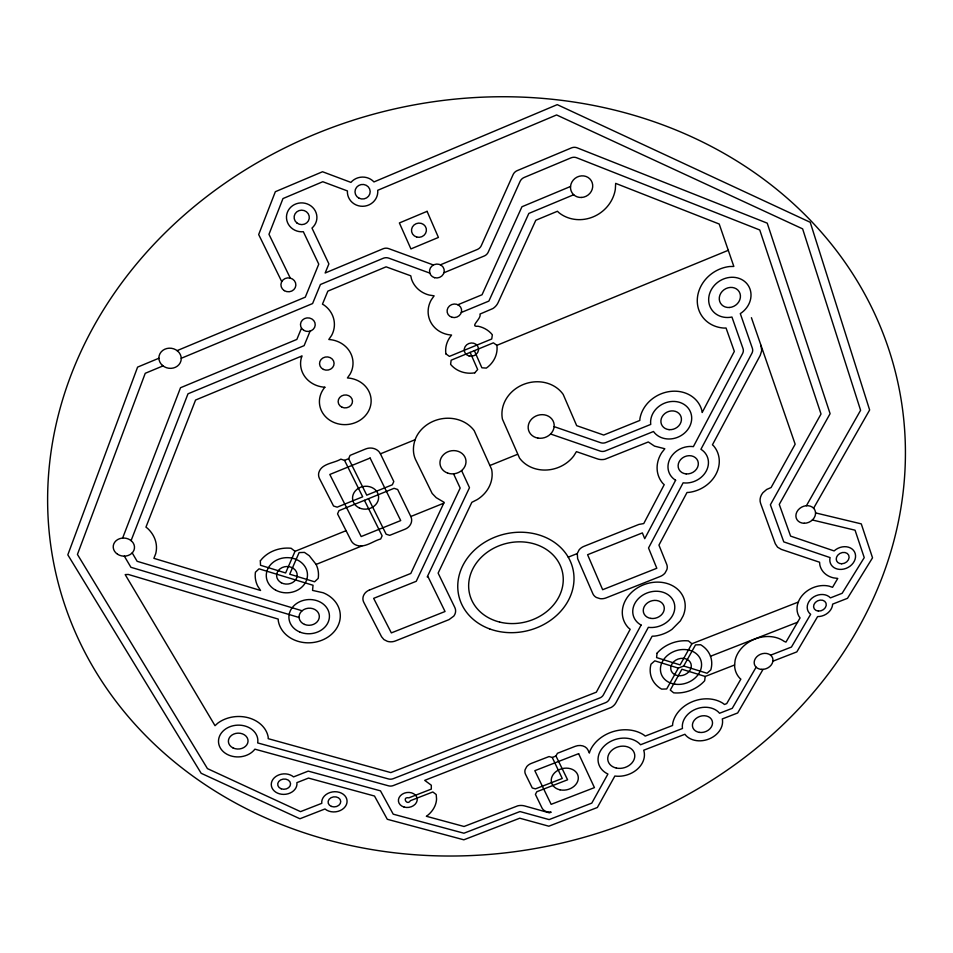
<?xml version="1.0" encoding="UTF-8"?>
<svg xmlns="http://www.w3.org/2000/svg" width="953" height="953" viewBox="0 0 953 953"><rect width="100%" height="100%" fill="white"/><g stroke="black" fill="none" stroke-linecap="round" stroke-linejoin="round"><path stroke-width="1.43" d="M751.417 317.683L795.159 444.217L771.096 487.543L766.688 489.461L762.888 492.737A13.02 10.876 -26.2 0 0 760.613 503.41L775.277 543.734L777.565 547.177L781.305 549.381L819.568 562.234L819.854 565.01A24.051 19.513 -26.5 0 0 833.47 577.863L837.758 578.435L832.553 587.298L829.003 586.119A23.658 19.048 -24.7 0 0 798.805 600.807L797.47 604.69A23.658 19.048 -24.7 0 0 798.697 615.888L800.067 617.925L785.951 642.119L784.081 641.321A29.698 23.789 -21.8 0 0 755.014 638.998A29.698 23.789 -21.8 0 0 735.085 660.441L734.596 665.277A29.698 23.789 -21.8 0 0 739.659 678.107L740.838 679.144L726.722 703.6L724.435 704.493L723.422 703.624A30.722 24.373 -18.9 0 0 693.069 701.408A30.722 24.373 -18.9 0 0 672.735 723.303L672.544 725.495L645.205 736.097L643.823 734.954A33.665 26.696 -16 0 0 589.931 751.155L589.359 753.084L587.977 750.035A10.054 8.017 -14.6 0 0 575.219 746.33L557.434 753.287L555.968 756.015L552.252 757.468L549.071 756.551L531.298 763.413A10.018 7.981 -13 0 0 526.723 766.653L525.127 769.655A10.018 7.981 -13 0 0 525.532 774.301L532.274 787.976L535.443 788.87L562.258 778.47L552.252 757.468M657.058 653.21L656.581 657.582L680.12 664.896L691.902 643.751L798.376 602.034M705.196 676.451L704.66 680.74A31.389 25.421 -19.2 0 1 673.676 692.831L670.269 690.067L681.907 669.232L705.196 676.451L734.62 664.98M445.897 353.873L449.423 356.386L491.748 338.982L492.332 334.777A25.874 23.611 -15.5 0 0 478.049 326.224C468.805 327.201 481.789 318.755 479.978 314.073L492.904 308.534A13.973 12.913 -18.4 0 0 498.121 302.589L535.8 220.262L557.445 211.256L558.934 212.71A34.892 32.509 -33.9 0 0 593.207 216.855A34.892 32.509 -33.9 0 0 615.34 189.23L615.662 183.369L719.205 224.026L733.834 266.435L729.414 266.542A33.677 29.698 -32.9 0 0 697.382 298.158A33.677 29.698 -32.9 0 0 723.982 328.07L726.043 328.011L734.334 351.407L702.182 412.506L701.968 410.862A32.295 28.078 -25.1 0 0 670.197 391.457A32.295 28.078 -25.1 0 0 639.94 418.593L639.808 420.452L603.702 435.044L576.684 425.669L563.187 394.411A33.403 29.734 -18.3 0 0 523.28 384.512A33.403 29.734 -18.3 0 0 502.422 419.129L519.54 458.095A33.081 29.162 -18.2 0 0 573.658 456.07L576.434 451.639L597.412 458.881A13.282 11.603 -21 0 0 604.893 459.275L648.29 441.966L654.52 446.123L664.825 448.744L661.799 452.58A31.818 27.268 -24.3 0 0 662.907 483.469L664.217 484.672L643.751 523.566L638.915 524.424L583.986 546.331A10.721 9.101 -17.7 0 0 579.055 549.952L577.28 553.55L577.649 558.684L592.814 593.624A10.614 8.899 -17.7 0 0 596.435 597.495L600.116 598.663A10.59 8.875 -17.7 0 0 606.156 597.865L660.167 576.494A10.662 8.934 -20.3 0 0 665.087 572.944L666.897 569.584A10.662 8.934 -20.3 0 0 666.707 564.343L658.94 545.116L687.018 492.475L688.995 492.391A31.806 27.256 -24.3 0 0 717.121 471.806A31.83 27.28 -24.3 0 0 713.749 446.028L712.451 444.801L760.256 355.314L761.733 350.549L760.947 345.308M369.442 590.026A10.805 9.173 -7.2 0 0 364.618 593.659L363.653 595.303A10.805 9.173 -7.2 0 0 363.784 602.308L381.581 636.783L383.916 639.57L387.371 641.333A10.638 8.922 -8.1 0 0 395.459 640.94L449.018 619.629L453.795 616.103A10.65 8.982 -10.5 0 0 454.867 607.597L438.13 573.11L471.842 502.326L477.215 499.598A32.902 28.935 -12.4 0 0 491.641 469.388L474.189 430.625A33.224 29.483 -11.9 0 0 443.419 418.51A33.224 29.483 -11.9 0 0 415.842 437.88C413.03 444.61 412.399 452.425 415.389 459.215L432.15 493.451L436.188 497.657L444.146 502.35L410.814 573.456L369.407 590.062M122.627 538.064L180.522 387.74L296.859 339.423L301.493 328.142M131.085 540.625L187.991 393.815L304.114 345.653L310.106 331.132M301.446 357.363L302.041 355.922L195.568 400.034L145.952 527.14L147.548 528.343A32.747 27.792 5 0 1 155.661 553.848L153.886 558.339L260.55 590.467L257.775 586.202A31.735 27.089 -2.9 0 1 255.428 572.217L259.013 568.822L313.037 585.273L312.548 590.407L323.162 592.754A31.175 26.279 -4.3 0 1 340.209 617.878A31.068 26.184 -4.3 0 1 333.681 632.184A31.175 26.279 -4.3 0 1 285.817 634.46A31.246 26.339 -4.3 0 1 278.276 620.772L278.205 619.093L128.333 574.456L125.177 574.599L215.021 725.686L217.772 723.172A30.329 24.48 -2.4 0 1 248.483 717.8A30.329 24.48 -2.4 0 1 268.21 737.145L268.186 738.67L390.801 772.597L596.34 692.176L630.171 629.302L628.349 627.741A32.009 26.481 -19.3 0 1 649.589 582.962A32.009 26.481 -19.3 0 1 683.122 615.9L680.371 620.891L672.008 629.337A32.092 26.553 -19.3 0 1 654.854 636.08L652.138 636.211L615.972 702.671A12.222 9.899 -16.1 0 1 611.254 707.412L424.704 780.352L431.304 785.212L431.316 789.096L408.897 797.828C401.582 796.386 406.943 806.321 410.433 800.675L432.829 791.967L436.2 794.516L436.557 798.995A28.935 22.943 -8.6 0 1 427.504 815.482L426.372 816.28L464.04 826.489L517.86 805.797A11.817 9.268 -12.2 0 1 524.638 805.94L549.393 812.849L551.215 812.159L547.07 811.837A9.911 7.791 -13.3 0 1 541.959 807.894L535.407 794.373L536.837 791.717L567.595 779.792L555.968 756.015M346.07 530.678L295.013 551.334L285.626 572.956L260.514 565.284L260.324 560.709M348.631 458.679L350.085 455.379L365.678 448.958A11.245 9.971 -6.9 0 1 374.279 448.649A11.281 10.006 -6.9 0 1 380.426 453.842L393.803 481.539L392.338 484.779L366.75 495.167L348.631 458.679L344.533 460.359L340.84 459.143C333.836 463.432 321.173 463.337 318.731 472.962A11.222 9.899 -4.4 0 0 319.541 478.656L333.538 506.007L337.183 507.163L362.688 496.811L344.533 460.359M678.322 668.113L666.683 688.971L661.62 689.126A31.389 25.421 -19.2 0 1 650.994 664.181L654.794 660.834L678.322 668.113L683.706 666.004L707.019 673.247L710.795 669.935A31.389 25.421 -19.2 0 0 700.622 644.74L695.523 644.883L683.706 666.004M806.405 505.721L860.595 410.302L802.629 228.863L556.6 114.956L377.733 190.29A15.212 14.605 -4.7 0 1 362.807 206.289A15.212 14.605 -4.7 0 1 347.404 190.922L322.793 181.725L282.97 198.569L268.972 234.307L290.272 278.085M813.612 508.223L869.636 409.981L810.229 222.287L557.255 104.639L373.969 181.928A15.212 14.605 -4.7 0 0 350.918 182.392L322.531 171.743L275.346 191.708L258.68 234.557L281.731 281.611M756.11 667.195L732.261 708.329L719.563 713.261A20.537 16.296 -18.9 0 0 695.726 709.175A20.537 16.296 -18.9 0 0 682.467 728.497L640.559 744.746A23.539 18.667 -16 0 0 605.024 745.282A23.539 18.667 -16 0 0 607.919 774.039L591.789 803.129L549.119 819.592L519.981 811.551L463.932 833.22L393.22 814.172L380.473 790.847L308.236 771.12L293.56 776.898A12.866 10.257 -4.4 0 0 272.927 779.399A12.866 10.257 -4.4 0 0 281.552 794.254A12.866 10.257 -4.4 0 0 296.895 782.639L308.498 778.089L374.493 796.029L387.287 819.282L463.837 839.807L519.754 818.21L548.821 826.203L597.352 807.501L614.864 776.04A23.539 18.667 -16 0 0 637.414 769.131A23.539 18.667 -16 0 0 643.716 750.225L684.897 734.275A20.537 16.296 -18.9 0 0 709.163 738.92A20.537 16.296 -18.9 0 0 722.303 718.931L737.658 712.975L763.043 669.375M474.785 372.826L477.667 369.514L470.127 352.396M158.901 358.233L137.589 367.119L67.818 554.837L201.166 773.288L299.921 818.758L324.985 808.966A12.711 10.078 -6.1 0 0 345.379 806.441A12.711 10.078 -6.1 0 0 337.064 791.848A12.711 10.078 -6.1 0 0 321.78 803.331L300.529 811.634L207.444 768.618L77.431 554.432L145.237 373.302L163.046 365.881M177.103 350.633L305.294 297.157L318.767 264.148L303.34 231.722A15.224 14.45 4.2 0 1 286.782 214.306A15.224 14.45 4.2 0 1 309.201 204.824A15.224 14.45 4.2 0 1 311.976 228.077L328.892 263.898L325.152 272.999L383.07 248.781A7.457 7.028 -8.5 0 1 388.776 248.65L433.424 264.994M570.525 186.478L521.946 206.753L482.039 294.751L457.893 304.746M181.249 358.292L312.596 303.554L320.422 284.506L383.166 258.311A7.433 6.993 -8.5 0 1 388.86 258.168L429.791 273.094M573.682 194.746L528.832 213.436L488.865 301.088L461.323 312.465M440.429 264.815L477.25 249.507A7.445 6.993 -20 0 0 481.313 245.6L513.071 174.661A7.588 7.183 -30.2 0 1 517.229 170.623L571.383 147.929A7.648 7.183 -36.7 0 1 577.125 147.822L767.236 223.157L830.099 413.685L779.268 504.411L790.597 536.11L834.125 550.929A13.342 10.828 -26.5 0 1 854.472 551.799A13.342 10.828 -26.5 0 1 844.024 569.012A13.342 10.828 -26.5 0 1 830.075 557.588L783.771 541.888L770.381 504.768L821.021 414.007L759.755 229.983L576.684 157.769A7.624 7.147 -35.6 0 0 570.966 157.876L524.198 177.461A7.576 7.147 -30.1 0 0 520.04 181.487L488.234 252.14A7.421 6.957 -20.4 0 1 484.184 256.023L443.967 272.737M474.356 350.656L481.873 367.798L486.34 368.096A25.874 23.611 -15.5 0 0 496.882 345.343L728.271 250.305M380.426 453.842L415.258 439.643M490.33 465.338L517.384 454.378M368.489 498.681L386.132 534.204L389.694 535.336L404.942 529.237A11.031 9.59 -8.7 0 0 409.826 525.544L410.838 523.828A11.031 9.59 -8.7 0 0 410.826 516.502L443.753 503.196M316.122 564.426L309.26 555.718L304.448 552.395L299.111 552.597L289.712 574.194L314.585 581.795L318.183 578.423A31.604 26.97 -2.9 0 0 316.11 564.426L361.89 545.962M568.25 557.148L577.28 553.55M710.497 656.26L797.566 622.226M770.596 655.176L791.455 647.039L810.646 614.316A13.128 10.566 -24.7 0 1 811.968 598.162A13.128 10.566 -24.7 0 1 830.42 597.888L842.154 593.29L864.24 557.624L855.055 530.19L812.373 519.981M772.919 661.191L796.827 651.888L817.603 616.591A13.128 10.566 -24.7 0 0 832.636 604.119L847.491 598.317L872.531 557.815L861.274 523.876L815.554 512.893M299.087 617.496L130.918 567.297L124.331 556.147M302.113 610.766L137.137 561.305L132.205 552.907M550.572 434.008L600.199 451.079A6.957 6.087 -21.1 0 0 605.429 450.888L653.496 431.506A21.026 18.274 -25.1 0 0 687.518 429.91A21.026 18.274 -25.1 0 0 676.547 401.654A21.026 18.274 -25.1 0 0 650.732 424.419L605.905 442.514A6.981 6.111 -21.4 0 1 600.652 442.704L554.146 426.634M496.882 345.343L493.404 342.83L451.138 360.198L450.602 364.356A25.874 23.611 -15.5 0 0 474.785 372.837M295.013 551.334L291.094 548.261A31.604 26.97 -2.9 0 0 260.443 560.733M691.902 643.751L688.435 640.904A31.389 25.421 -19.2 0 0 657.022 653.21M364.439 500.325L382.117 535.824L380.688 538.969C372.623 541.101 363.951 549.059 355.243 544.699A10.983 9.494 -6.5 0 1 351.121 540.613L337.553 513.87L338.958 510.665L394.054 488.317L397.663 489.497L410.826 516.502M453.568 473.832L460.168 488.067L416.247 581.294L373.647 598.353L391.338 632.899L445.039 611.504L427.957 576.601L427.242 576.887L469.484 487.698L461.597 470.579M324.866 387.228A26.219 23.908 -3 0 1 301.482 357.339M324.854 387.252A25.886 23.349 -4.9 0 0 333.61 422.31A25.886 23.349 -4.9 0 0 370.169 407.229A25.886 23.349 -4.9 0 0 347.416 377.948L350.144 374.041A26.219 23.908 -3 0 0 328.809 339.494L331.561 335.504A26.601 24.504 -0.6 0 0 324.175 305.174L322.459 304.174L327.856 291.13L386.084 266.84L410.779 275.81L411.458 278.955A26.66 24.945 -14.5 0 0 429.112 295.037L434.127 295.835L431.268 299.897A26.327 24.313 -15.1 0 0 451.567 335.051L449.423 338.017A25.874 23.611 -15.5 0 0 445.897 353.873M675.617 480.241L644.728 538.671L642.37 532.906L587.596 554.717L602.653 589.716L656.808 568.262L648.528 547.987L683.122 482.826A20.704 17.738 -24.3 0 0 706.28 471.02A20.704 17.738 -24.3 0 0 700.931 449.28L751.905 353.289A7.171 6.23 -30.8 0 0 752.382 348.321L740.302 313.62A21.919 19.322 -32.9 0 0 742.983 280.277A21.919 19.322 -32.9 0 0 709.509 293.965A21.919 19.322 -32.9 0 0 731.94 317.039L743.03 348.619A7.171 6.242 -30.5 0 1 742.566 353.587L693.379 446.635A20.704 17.738 -24.3 0 0 670.126 458.464A20.704 17.738 -24.3 0 0 675.617 480.241M641.107 625.061L603.356 694.916A6.421 5.218 -15.9 0 1 599.759 697.965L393.291 778.661A6.373 5.099 -8 0 1 388.443 778.935L257.679 742.923A19.691 15.891 -2.4 0 0 233.378 725.686A19.691 15.891 -2.4 0 0 222.287 750.642A19.691 15.891 -2.4 0 0 254.904 749.165L388.514 785.82A6.361 5.075 -8 0 0 393.351 785.546L605.5 702.695A6.409 5.194 -16.1 0 0 609.086 699.657L648.338 627.336A21.407 17.714 -19.3 0 0 674.605 604.833A21.407 17.714 -19.3 0 0 643.144 594.91A21.407 17.714 -19.3 0 0 641.107 625.061M427.087 211.34L399.378 222.954L410.922 248.924L438.416 237.44L427.087 211.34M370.121 458.048L329.809 474.475L361.175 536.551L400.713 520.576L370.121 458.048M578.626 753.668L534.824 770.679L551.144 804.344L594.434 787.619L578.626 753.668M499.586 622.047A47.71 40.419 -14 0 0 562.568 572.634A47.71 40.419 -14 0 0 485.685 553.419A47.71 40.419 -14 0 0 499.586 622.047M674.95 684.183A20.966 16.987 -19.2 0 0 701.051 660.87A20.966 16.987 -19.2 0 0 666.981 655.843A20.966 16.987 -19.2 0 0 674.95 684.183M275.62 590.121A20.609 17.583 -2.9 0 0 307.45 575.91A20.609 17.583 -2.9 0 0 277.561 559.673A20.609 17.583 -2.9 0 0 275.62 590.121M299.742 632.006A20.287 17.094 -4.3 0 0 329.428 615.543A20.287 17.094 -4.3 0 0 298.349 602.427A20.287 17.094 -4.3 0 0 299.742 632.006M489.687 628.92A58.621 49.663 -14 0 0 573.92 575.707A58.621 49.663 -14 0 0 484.041 542.698A58.621 49.663 -14 0 0 489.687 628.92M699.478 732.404A10.269 8.148 -18.9 0 0 712.284 721.111A10.269 8.148 -18.9 0 0 695.63 718.824A10.269 8.148 -18.9 0 0 699.478 732.404M560.042 789.834A13.687 10.828 -13.9 0 0 578.126 776.147A13.687 10.828 -13.9 0 0 556.159 771.477A13.687 10.828 -13.9 0 0 560.042 789.834M616.329 768.047A13.735 10.888 -16 0 0 634.638 754.252A13.735 10.888 -16 0 0 612.791 749.499A13.735 10.888 -16 0 0 616.329 768.047M678.012 675.653A10.483 8.494 -19.2 0 0 691.032 663.967A10.483 8.494 -19.2 0 0 673.985 661.501A10.483 8.494 -19.2 0 0 678.012 675.653M650.804 618.402A10.697 8.851 -19.3 0 0 664.003 606.311A10.697 8.851 -19.3 0 0 646.539 603.654A10.697 8.851 -19.3 0 0 650.804 618.402M359.364 507.949A13.056 11.436 -6.6 0 0 378.615 497.061A13.056 11.436 -6.6 0 0 358.769 488.127A13.056 11.436 -6.6 0 0 359.364 507.949M447.648 473.093A13.092 11.567 -12.2 0 0 465.946 460.478A13.092 11.567 -12.2 0 0 445.361 453.163A13.092 11.567 -12.2 0 0 447.648 473.093M537.861 438.082A13.163 11.662 -18.2 0 0 553.741 422.548A13.163 11.662 -18.2 0 0 531.929 418.772A13.163 11.662 -18.2 0 0 537.861 438.082M358.983 198.176A7.612 7.302 -4.7 0 0 370.193 191.47A7.612 7.302 -4.7 0 0 358.602 185.537A7.612 7.302 -4.7 0 0 358.983 198.176M296.907 222.966A7.612 7.231 4.2 0 0 309.225 218.571A7.612 7.231 4.2 0 0 298.968 210.625A7.612 7.231 4.2 0 0 296.907 222.966M331.441 806.429A6.349 5.039 -6.1 0 0 340.745 801.413A6.349 5.039 -6.1 0 0 331.036 797.709A6.349 5.039 -6.1 0 0 331.441 806.429M281.195 788.798A6.433 5.122 -4.4 0 0 290.546 783.711A6.433 5.122 -4.4 0 0 280.635 779.935A6.433 5.122 -4.4 0 0 281.195 788.798M162.463 365.44A11.198 10.066 8.7 0 0 180.963 360.853A11.198 10.066 8.7 0 0 166.799 348.524A11.198 10.066 8.7 0 0 162.463 365.44M281.29 582.76A10.304 8.791 -2.9 0 0 297.181 575.624A10.304 8.791 -2.9 0 0 282.219 567.535A10.304 8.791 -2.9 0 0 281.29 582.76M818.401 611.076A6.564 5.277 -24.7 0 0 826.037 603.189A6.564 5.277 -24.7 0 0 815.351 602.439A6.564 5.277 -24.7 0 0 818.401 611.076M841.666 563.771A6.671 5.408 -26.5 0 0 848.706 555.206A6.671 5.408 -26.5 0 0 837.687 555.277A6.671 5.408 -26.5 0 0 841.666 563.771M669.101 429.648A10.507 9.137 -25.1 0 0 680.918 416.39A10.507 9.137 -25.1 0 0 663.479 414.841A10.507 9.137 -25.1 0 0 669.101 429.648M581.664 197.462A11.353 10.578 -33.9 0 0 591.205 180.593A11.353 10.578 -33.9 0 0 571.955 181.928A11.353 10.578 -33.9 0 0 581.664 197.462M686.148 473.903A10.352 8.875 -24.2 0 0 697.834 460.966A10.352 8.875 -24.2 0 0 680.692 459.525A10.352 8.875 -24.2 0 0 686.148 473.903M761.447 669.387A9.661 7.743 -21.8 0 0 772.585 657.892A9.661 7.743 -21.8 0 0 756.694 656.855A9.661 7.743 -21.8 0 0 761.447 669.387M804.261 523.268A10.161 8.398 -26.7 0 0 814.886 510.069A10.161 8.398 -26.7 0 0 798.042 510.105A10.161 8.398 -26.7 0 0 804.261 523.268M729.474 307.497A10.959 9.661 -32.9 0 0 739.206 291.761A10.959 9.661 -32.9 0 0 720.873 293.131A10.959 9.661 -32.9 0 0 729.474 307.497M232.961 747.891A9.84 7.946 -2.4 0 0 248.042 741.255A9.84 7.946 -2.4 0 0 233.616 734.132A9.84 7.946 -2.4 0 0 232.961 747.891M117.541 554.229A10.65 9.042 5 0 0 134.433 548.356A10.65 9.042 5 0 0 119.59 538.695A10.65 9.042 5 0 0 117.541 554.229M404.072 807.06A9.459 7.493 -8.6 0 0 417.176 798.566A9.459 7.493 -8.6 0 0 402.214 794.218A9.459 7.493 -8.6 0 0 404.072 807.06M304.507 624.418A10.149 8.553 -4.3 0 0 319.326 616.15A10.149 8.553 -4.3 0 0 303.757 609.622A10.149 8.553 -4.3 0 0 304.507 624.418M416.64 237.023A7.493 7.1 -13.6 0 0 426.265 228.565A7.493 7.1 -13.6 0 0 413.971 225.027A7.493 7.1 -13.6 0 0 416.64 237.023M341.948 407.205A7.183 6.48 -4.9 0 0 352.491 401.094A7.183 6.48 -4.9 0 0 341.519 395.983A7.183 6.48 -4.9 0 0 341.948 407.205M434.568 277.68A7.398 6.921 -14.5 0 0 444.098 269.401A7.398 6.921 -14.5 0 0 431.995 265.97A7.398 6.921 -14.5 0 0 434.568 277.68M323.424 369.43A7.279 6.635 -3 0 0 334.086 363.212A7.279 6.635 -3 0 0 322.936 357.947A7.279 6.635 -3 0 0 323.424 369.43M452.044 317.313A7.302 6.742 -15.1 0 0 461.478 309.201A7.302 6.742 -15.1 0 0 449.554 305.889A7.302 6.742 -15.1 0 0 452.044 317.313M303.804 330.357A7.374 6.802 -0.6 0 0 315.217 325.044A7.374 6.802 -0.6 0 0 304.519 318.6A7.374 6.802 -0.6 0 0 303.804 330.357M469.079 355.957A7.207 6.576 -15.5 0 0 478.43 348.012A7.207 6.576 -15.5 0 0 466.684 344.819A7.207 6.576 -15.5 0 0 469.079 355.957M284.316 290.641A7.481 6.969 2.6 0 0 295.859 285.221A7.481 6.969 2.6 0 0 284.983 278.598A7.481 6.969 2.6 0 0 284.316 290.641M327.046 839.724A431.697 376.483 -13.4 0 0 899.418 390.051A431.697 376.483 -13.4 0 0 203.108 199.38A431.697 376.483 -13.4 0 0 327.046 839.724"/></g></svg>
